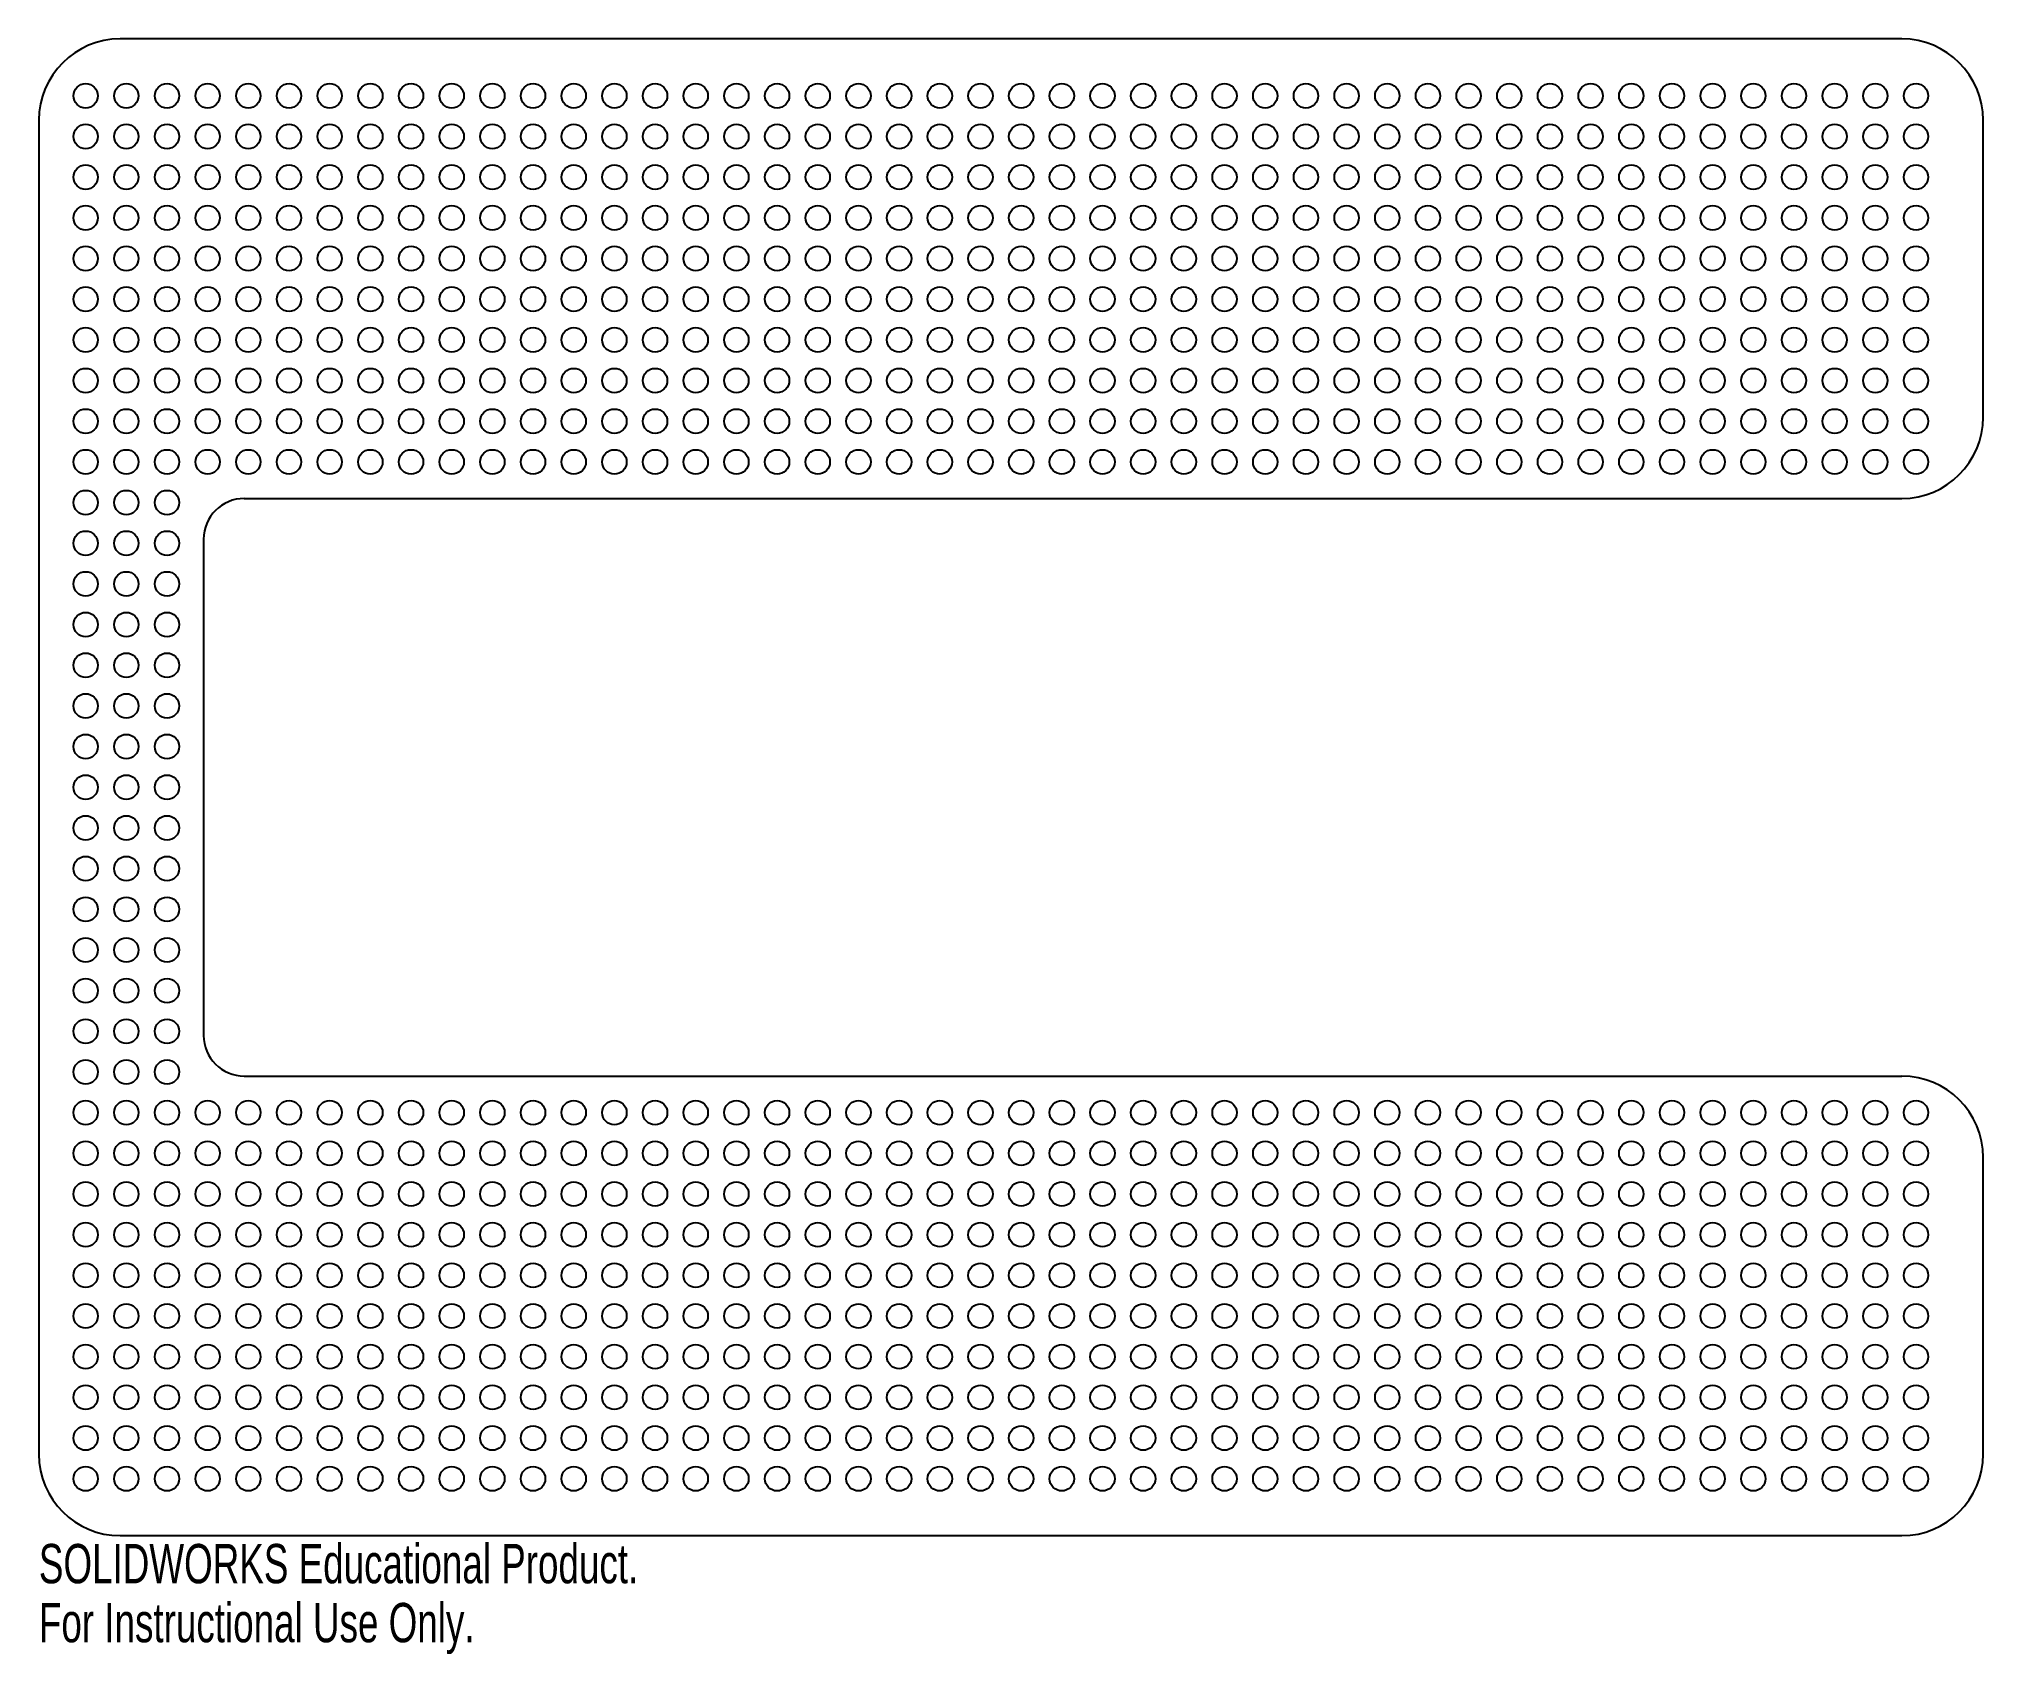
# Model space of a CAD drawing. Header units: millimetres. Extents: x 0 to 239, y -15 to 184.
import ezdxf

# ---------------------------------------------------------------- set-up
doc = ezdxf.new("R2010")
doc.units = ezdxf.units.MM
doc.styles.add('SLDTEXTSTYLE0', font='TXT', dxfattribs={"width": 0.7})

msp = doc.modelspace()

# ---------------------------------------------------------------- linework, layer by layer
at = {"color": 7, "linetype": 'Continuous', "lineweight": 25}
for p, q in [((229, 184), (10, 184)), ((0, 174), (0, 10)), ((239, 137.5), (239, 174)), ((25.25, 127.5), (229, 127.5)), ((20.25, 122.5), (20.25, 61.5)), ((25.25, 56.5), (229, 56.5)), ((239, 10), (239, 46.5)), ((10, 0), (229, 0))]:
    msp.add_line(p, q, dxfattribs=at)
for centre in [(5.75, 177), (10.75, 177), (15.75, 177), (20.75, 177), (25.75, 177), (30.75, 177), (35.75, 177), (40.75, 177), (45.75, 177), (50.75, 177), (55.75, 177), (60.75, 177), (65.75, 177), (70.75, 177), (75.75, 177), (80.75, 177), (85.75, 177), (90.75, 177), (95.75, 177), (100.75, 177), (105.75, 177), (110.75, 177), (115.75, 177), (120.75, 177), (125.75, 177), (130.75, 177), (135.75, 177), (140.75, 177), (145.75, 177), (150.75, 177), (155.75, 177), (160.75, 177), (165.75, 177), (170.75, 177), (175.75, 177), (180.75, 177), (185.75, 177), (190.75, 177), (195.75, 177), (200.75, 177), (205.75, 177), (210.75, 177), (215.75, 177), (220.75, 177), (225.75, 177), (230.75, 177), (5.75, 172), (10.75, 172), (15.75, 172), (20.75, 172), (25.75, 172), (30.75, 172), (35.75, 172), (40.75, 172), (45.75, 172), (50.75, 172), (55.75, 172), (60.75, 172), (65.75, 172), (70.75, 172), (75.75, 172), (80.75, 172), (85.75, 172), (90.75, 172), (95.75, 172), (100.75, 172), (105.75, 172), (110.75, 172), (115.75, 172), (120.75, 172), (125.75, 172), (130.75, 172), (135.75, 172), (140.75, 172), (145.75, 172), (150.75, 172), (155.75, 172), (160.75, 172), (165.75, 172), (170.75, 172), (175.75, 172), (180.75, 172), (185.75, 172), (190.75, 172), (195.75, 172), (200.75, 172), (205.75, 172), (210.75, 172), (215.75, 172), (220.75, 172), (225.75, 172), (230.75, 172), (5.75, 167), (10.75, 167), (15.75, 167), (20.75, 167), (25.75, 167), (30.75, 167), (35.75, 167), (40.75, 167), (45.75, 167), (50.75, 167), (55.75, 167), (60.75, 167), (65.75, 167), (70.75, 167), (75.75, 167), (80.75, 167), (85.75, 167), (90.75, 167), (95.75, 167), (100.75, 167), (105.75, 167), (110.75, 167), (115.75, 167), (120.75, 167), (125.75, 167), (130.75, 167), (135.75, 167), (140.75, 167), (145.75, 167), (150.75, 167), (155.75, 167), (160.75, 167), (165.75, 167), (170.75, 167), (175.75, 167), (180.75, 167), (185.75, 167), (190.75, 167), (195.75, 167), (200.75, 167), (205.75, 167), (210.75, 167), (215.75, 167), (220.75, 167), (225.75, 167), (230.75, 167), (5.75, 162), (10.75, 162), (15.75, 162), (20.75, 162), (25.75, 162), (30.75, 162), (35.75, 162), (40.75, 162), (45.75, 162), (50.75, 162), (55.75, 162), (60.75, 162), (65.75, 162), (70.75, 162), (75.75, 162), (80.75, 162), (85.75, 162), (90.75, 162), (95.75, 162), (100.75, 162), (105.75, 162), (110.75, 162), (115.75, 162), (120.75, 162), (125.75, 162), (130.75, 162), (135.75, 162), (140.75, 162), (145.75, 162), (150.75, 162), (155.75, 162), (160.75, 162), (165.75, 162), (170.75, 162), (175.75, 162), (180.75, 162), (185.75, 162), (190.75, 162), (195.75, 162), (200.75, 162), (205.75, 162), (210.75, 162), (215.75, 162), (220.75, 162), (225.75, 162), (230.75, 162), (5.75, 157), (10.75, 157), (15.75, 157), (20.75, 157), (25.75, 157), (30.75, 157), (35.75, 157), (40.75, 157), (45.75, 157), (50.75, 157), (55.75, 157), (60.75, 157), (65.75, 157), (70.75, 157), (75.75, 157), (80.75, 157), (85.75, 157), (90.75, 157), (95.75, 157), (100.75, 157), (105.75, 157), (110.75, 157), (115.75, 157), (120.75, 157), (125.75, 157), (130.75, 157), (135.75, 157), (140.75, 157), (145.75, 157), (150.75, 157), (155.75, 157), (160.75, 157), (165.75, 157), (170.75, 157), (175.75, 157), (180.75, 157), (185.75, 157), (190.75, 157), (195.75, 157), (200.75, 157), (205.75, 157), (210.75, 157), (215.75, 157), (220.75, 157), (225.75, 157), (230.75, 157), (5.75, 152), (10.75, 152), (15.75, 152), (20.75, 152), (25.75, 152), (30.75, 152), (35.75, 152), (40.75, 152), (45.75, 152), (50.75, 152), (55.75, 152), (60.75, 152), (65.75, 152), (70.75, 152), (75.75, 152), (80.75, 152), (85.75, 152), (90.75, 152), (95.75, 152), (100.75, 152), (105.75, 152), (110.75, 152), (115.75, 152), (120.75, 152), (125.75, 152), (130.75, 152), (135.75, 152), (140.75, 152), (145.75, 152), (150.75, 152), (155.75, 152), (160.75, 152), (165.75, 152), (170.75, 152), (175.75, 152), (180.75, 152), (185.75, 152), (190.75, 152), (195.75, 152), (200.75, 152), (205.75, 152), (210.75, 152), (215.75, 152), (220.75, 152), (225.75, 152), (230.75, 152), (5.75, 147), (10.75, 147), (15.75, 147), (20.75, 147), (25.75, 147), (30.75, 147), (35.75, 147), (40.75, 147), (45.75, 147), (50.75, 147), (55.75, 147), (60.75, 147), (65.75, 147), (70.75, 147), (75.75, 147), (80.75, 147), (85.75, 147), (90.75, 147), (95.75, 147), (100.75, 147), (105.75, 147), (110.75, 147), (115.75, 147), (120.75, 147), (125.75, 147), (130.75, 147), (135.75, 147), (140.75, 147), (145.75, 147), (150.75, 147), (155.75, 147), (160.75, 147), (165.75, 147), (170.75, 147), (175.75, 147), (180.75, 147), (185.75, 147), (190.75, 147), (195.75, 147), (200.75, 147), (205.75, 147), (210.75, 147), (215.75, 147), (220.75, 147), (225.75, 147), (230.75, 147), (5.75, 142), (10.75, 142), (15.75, 142), (20.75, 142), (25.75, 142), (30.75, 142), (35.75, 142), (40.75, 142), (45.75, 142), (50.75, 142), (55.75, 142), (60.75, 142), (65.75, 142), (70.75, 142), (75.75, 142), (80.75, 142), (85.75, 142), (90.75, 142), (95.75, 142), (100.75, 142), (105.75, 142), (110.75, 142), (115.75, 142), (120.75, 142), (125.75, 142), (130.75, 142), (135.75, 142), (140.75, 142), (145.75, 142), (150.75, 142), (155.75, 142), (160.75, 142), (165.75, 142), (170.75, 142), (175.75, 142), (180.75, 142), (185.75, 142), (190.75, 142), (195.75, 142), (200.75, 142), (205.75, 142), (210.75, 142), (215.75, 142), (220.75, 142), (225.75, 142), (230.75, 142), (5.75, 137), (10.75, 137), (15.75, 137), (20.75, 137), (25.75, 137), (30.75, 137), (35.75, 137), (40.75, 137), (45.75, 137), (50.75, 137), (55.75, 137), (60.75, 137), (65.75, 137), (70.75, 137), (75.75, 137), (80.75, 137), (85.75, 137), (90.75, 137), (95.75, 137), (100.75, 137), (105.75, 137), (110.75, 137), (115.75, 137), (120.75, 137), (125.75, 137), (130.75, 137), (135.75, 137), (140.75, 137), (145.75, 137), (150.75, 137), (155.75, 137), (160.75, 137), (165.75, 137), (170.75, 137), (175.75, 137), (180.75, 137), (185.75, 137), (190.75, 137), (195.75, 137), (200.75, 137), (205.75, 137), (210.75, 137), (215.75, 137), (220.75, 137), (225.75, 137), (230.75, 137), (5.75, 132), (10.75, 132), (15.75, 132), (20.75, 132), (25.75, 132), (30.75, 132), (35.75, 132), (40.75, 132), (45.75, 132), (50.75, 132), (55.75, 132), (60.75, 132), (65.75, 132), (70.75, 132), (75.75, 132), (80.75, 132), (85.75, 132), (90.75, 132), (95.75, 132), (100.75, 132), (105.75, 132), (110.75, 132), (115.75, 132), (120.75, 132), (125.75, 132), (130.75, 132), (135.75, 132), (140.75, 132), (145.75, 132), (150.75, 132), (155.75, 132), (160.75, 132), (165.75, 132), (170.75, 132), (175.75, 132), (180.75, 132), (185.75, 132), (190.75, 132), (195.75, 132), (200.75, 132), (205.75, 132), (210.75, 132), (215.75, 132), (220.75, 132), (225.75, 132), (230.75, 132), (5.75, 127), (10.75, 127), (15.75, 127), (5.75, 122), (10.75, 122), (15.75, 122), (5.75, 117), (10.75, 117), (15.75, 117), (5.75, 112), (10.75, 112), (15.75, 112), (5.75, 107), (10.75, 107), (15.75, 107), (5.75, 102), (10.75, 102), (15.75, 102), (5.75, 97), (10.75, 97), (15.75, 97), (5.75, 92), (10.75, 92), (15.75, 92), (5.75, 87), (10.75, 87), (15.75, 87), (5.75, 82), (10.75, 82), (15.75, 82), (5.75, 77), (10.75, 77), (15.75, 77), (5.75, 72), (10.75, 72), (15.75, 72), (5.75, 67), (10.75, 67), (15.75, 67), (5.75, 62), (10.75, 62), (15.75, 62), (5.75, 57), (10.75, 57), (15.75, 57), (5.75, 52), (10.75, 52), (15.75, 52), (20.75, 52), (25.75, 52), (30.75, 52), (35.75, 52), (40.75, 52), (45.75, 52), (50.75, 52), (55.75, 52), (60.75, 52), (65.75, 52), (70.75, 52), (75.75, 52), (80.75, 52), (85.75, 52), (90.75, 52), (95.75, 52), (100.75, 52), (105.75, 52), (110.75, 52), (115.75, 52), (120.75, 52), (125.75, 52), (130.75, 52), (135.75, 52), (140.75, 52), (145.75, 52), (150.75, 52), (155.75, 52), (160.75, 52), (165.75, 52), (170.75, 52), (175.75, 52), (180.75, 52), (185.75, 52), (190.75, 52), (195.75, 52), (200.75, 52), (205.75, 52), (210.75, 52), (215.75, 52), (220.75, 52), (225.75, 52), (230.75, 52), (5.75, 47), (10.75, 47), (15.75, 47), (20.75, 47), (25.75, 47), (30.75, 47), (35.75, 47), (40.75, 47), (45.75, 47), (50.75, 47), (55.75, 47), (60.75, 47), (65.75, 47), (70.75, 47), (75.75, 47), (80.75, 47), (85.75, 47), (90.75, 47), (95.75, 47), (100.75, 47), (105.75, 47), (110.75, 47), (115.75, 47), (120.75, 47), (125.75, 47), (130.75, 47), (135.75, 47), (140.75, 47), (145.75, 47), (150.75, 47), (155.75, 47), (160.75, 47), (165.75, 47), (170.75, 47), (175.75, 47), (180.75, 47), (185.75, 47), (190.75, 47), (195.75, 47), (200.75, 47), (205.75, 47), (210.75, 47), (215.75, 47), (220.75, 47), (225.75, 47), (230.75, 47), (5.75, 42), (10.75, 42), (15.75, 42), (20.75, 42), (25.75, 42), (30.75, 42), (35.75, 42), (40.75, 42), (45.75, 42), (50.75, 42), (55.75, 42), (60.75, 42), (65.75, 42), (70.75, 42), (75.75, 42), (80.75, 42), (85.75, 42), (90.75, 42), (95.75, 42), (100.75, 42), (105.75, 42), (110.75, 42), (115.75, 42), (120.75, 42), (125.75, 42), (130.75, 42), (135.75, 42), (140.75, 42), (145.75, 42), (150.75, 42), (155.75, 42), (160.75, 42), (165.75, 42), (170.75, 42), (175.75, 42), (180.75, 42), (185.75, 42), (190.75, 42), (195.75, 42), (200.75, 42), (205.75, 42), (210.75, 42), (215.75, 42), (220.75, 42), (225.75, 42), (230.75, 42), (5.75, 37), (10.75, 37), (15.75, 37), (20.75, 37), (25.75, 37), (30.75, 37), (35.75, 37), (40.75, 37), (45.75, 37), (50.75, 37), (55.75, 37), (60.75, 37), (65.75, 37), (70.75, 37), (75.75, 37), (80.75, 37), (85.75, 37), (90.75, 37), (95.75, 37), (100.75, 37), (105.75, 37), (110.75, 37), (115.75, 37), (120.75, 37), (125.75, 37), (130.75, 37), (135.75, 37), (140.75, 37), (145.75, 37), (150.75, 37), (155.75, 37), (160.75, 37), (165.75, 37), (170.75, 37), (175.75, 37), (180.75, 37), (185.75, 37), (190.75, 37), (195.75, 37), (200.75, 37), (205.75, 37), (210.75, 37), (215.75, 37), (220.75, 37), (225.75, 37), (230.75, 37), (5.75, 32), (10.75, 32), (15.75, 32), (20.75, 32), (25.75, 32), (30.75, 32), (35.75, 32), (40.75, 32), (45.75, 32), (50.75, 32), (55.75, 32), (60.75, 32), (65.75, 32), (70.75, 32), (75.75, 32), (80.75, 32), (85.75, 32), (90.75, 32), (95.75, 32), (100.75, 32), (105.75, 32), (110.75, 32), (115.75, 32), (120.75, 32), (125.75, 32), (130.75, 32), (135.75, 32), (140.75, 32), (145.75, 32), (150.75, 32), (155.75, 32), (160.75, 32), (165.75, 32), (170.75, 32), (175.75, 32), (180.75, 32), (185.75, 32), (190.75, 32), (195.75, 32), (200.75, 32), (205.75, 32), (210.75, 32), (215.75, 32), (220.75, 32), (225.75, 32), (230.75, 32), (5.75, 27), (10.75, 27), (15.75, 27), (20.75, 27), (25.75, 27), (30.75, 27), (35.75, 27), (40.75, 27), (45.75, 27), (50.75, 27), (55.75, 27), (60.75, 27), (65.75, 27), (70.75, 27), (75.75, 27), (80.75, 27), (85.75, 27), (90.75, 27), (95.75, 27), (100.75, 27), (105.75, 27), (110.75, 27), (115.75, 27), (120.75, 27), (125.75, 27), (130.75, 27), (135.75, 27), (140.75, 27), (145.75, 27), (150.75, 27), (155.75, 27), (160.75, 27), (165.75, 27), (170.75, 27), (175.75, 27), (180.75, 27), (185.75, 27), (190.75, 27), (195.75, 27), (200.75, 27), (205.75, 27), (210.75, 27), (215.75, 27), (220.75, 27), (225.75, 27), (230.75, 27), (5.75, 22), (10.75, 22), (15.75, 22), (20.75, 22), (25.75, 22), (30.75, 22), (35.75, 22), (40.75, 22), (45.75, 22), (50.75, 22), (55.75, 22), (60.75, 22), (65.75, 22), (70.75, 22), (75.75, 22), (80.75, 22), (85.75, 22), (90.75, 22), (95.75, 22), (100.75, 22), (105.75, 22), (110.75, 22), (115.75, 22), (120.75, 22), (125.75, 22), (130.75, 22), (135.75, 22), (140.75, 22), (145.75, 22), (150.75, 22), (155.75, 22), (160.75, 22), (165.75, 22), (170.75, 22), (175.75, 22), (180.75, 22), (185.75, 22), (190.75, 22), (195.75, 22), (200.75, 22), (205.75, 22), (210.75, 22), (215.75, 22), (220.75, 22), (225.75, 22), (230.75, 22), (5.75, 17), (10.75, 17), (15.75, 17), (20.75, 17), (25.75, 17), (30.75, 17), (35.75, 17), (40.75, 17), (45.75, 17), (50.75, 17), (55.75, 17), (60.75, 17), (65.75, 17), (70.75, 17), (75.75, 17), (80.75, 17), (85.75, 17), (90.75, 17), (95.75, 17), (100.75, 17), (105.75, 17), (110.75, 17), (115.75, 17), (120.75, 17), (125.75, 17), (130.75, 17), (135.75, 17), (140.75, 17), (145.75, 17), (150.75, 17), (155.75, 17), (160.75, 17), (165.75, 17), (170.75, 17), (175.75, 17), (180.75, 17), (185.75, 17), (190.75, 17), (195.75, 17), (200.75, 17), (205.75, 17), (210.75, 17), (215.75, 17), (220.75, 17), (225.75, 17), (230.75, 17), (5.75, 12), (10.75, 12), (15.75, 12), (20.75, 12), (25.75, 12), (30.75, 12), (35.75, 12), (40.75, 12), (45.75, 12), (50.75, 12), (55.75, 12), (60.75, 12), (65.75, 12), (70.75, 12), (75.75, 12), (80.75, 12), (85.75, 12), (90.75, 12), (95.75, 12), (100.75, 12), (105.75, 12), (110.75, 12), (115.75, 12), (120.75, 12), (125.75, 12), (130.75, 12), (135.75, 12), (140.75, 12), (145.75, 12), (150.75, 12), (155.75, 12), (160.75, 12), (165.75, 12), (170.75, 12), (175.75, 12), (180.75, 12), (185.75, 12), (190.75, 12), (195.75, 12), (200.75, 12), (205.75, 12), (210.75, 12), (215.75, 12), (220.75, 12), (225.75, 12), (230.75, 12), (5.75, 7), (10.75, 7), (15.75, 7), (20.75, 7), (25.75, 7), (30.75, 7), (35.75, 7), (40.75, 7), (45.75, 7), (50.75, 7), (55.75, 7), (60.75, 7), (65.75, 7), (70.75, 7), (75.75, 7), (80.75, 7), (85.75, 7), (90.75, 7), (95.75, 7), (100.75, 7), (105.75, 7), (110.75, 7), (115.75, 7), (120.75, 7), (125.75, 7), (130.75, 7), (135.75, 7), (140.75, 7), (145.75, 7), (150.75, 7), (155.75, 7), (160.75, 7), (165.75, 7), (170.75, 7), (175.75, 7), (180.75, 7), (185.75, 7), (190.75, 7), (195.75, 7), (200.75, 7), (205.75, 7), (210.75, 7), (215.75, 7), (220.75, 7), (225.75, 7), (230.75, 7)]:
    msp.add_circle(centre, 1.5, dxfattribs=at)
for centre, radius, start, end in [((10, 174), 10, 90, 180), ((229, 174), 10, 0, 90), ((229, 137.5), 10, 270, 0), ((25.25, 122.5), 5, 90, 180), ((25.25, 61.5), 5, 180, 270), ((229, 46.5), 10, 0, 90), ((10, 10), 10, 180, 270), ((229, 10), 10, 270, 0)]:
    msp.add_arc(centre, radius, start, end, dxfattribs=at)

# ---------------------------------------------------------------- texts
at = {"color": 7, "linetype": 'Continuous', "char_height": 4.8336, "attachment_point": 1, "style": 'SLDTEXTSTYLE0'}
for s, insert in [('SOLIDWORKS Educational Product.', (0, -1.02)), ('For Instructional Use Only.', (0, -8.27))]:
    msp.add_mtext(s, dxfattribs=dict(at, insert=insert))

doc.saveas('drawing.dxf')
